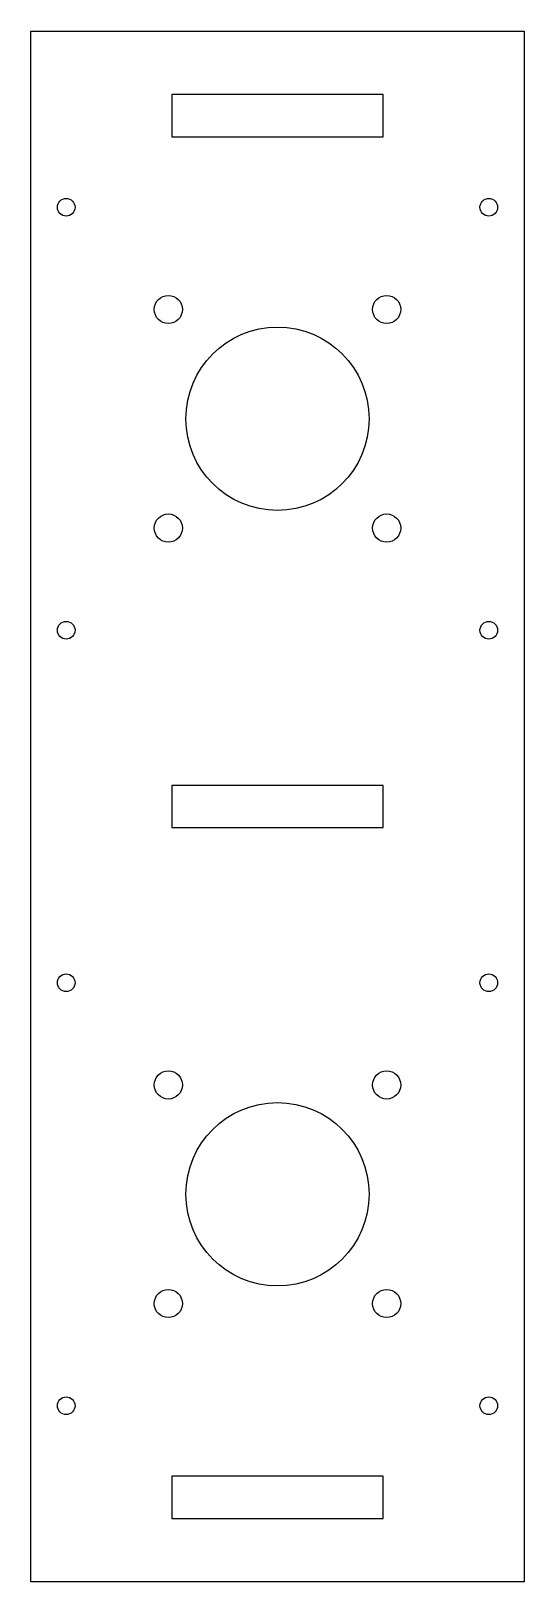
# Model space of a CAD drawing. Header units: millimetres. Extents: x -105 to -35, y -110 to 110.
import ezdxf

# ---------------------------------------------------------------- set-up
doc = ezdxf.new("R2010")
doc.units = ezdxf.units.MM
doc.layers.get('0').update_dxf_attribs({"linetype": 'CONTINUOUS'})

msp = doc.modelspace()

# ---------------------------------------------------------------- linework, layer by layer
for points in [[(-105, 110), (-35, 110), (-35, -110), (-105, -110)], [(-55, 101), (-85, 101), (-85, 95), (-55, 95)], [(-85, -3), (-55, -3), (-55, 3), (-85, 3)], [(-55, -95), (-85, -95), (-85, -101), (-55, -101)]]:
    msp.add_lwpolyline(points, close=True)
for centre, radius in [((-100, 85), 1.25), ((-40, 85), 1.25), ((-85.5, 70.5), 2), ((-54.5, 70.5), 2), ((-70, 55), 13), ((-85.5, 39.5), 2), ((-54.5, 39.5), 2), ((-100, 25), 1.25), ((-40, 25), 1.25), ((-100, -25), 1.25), ((-40, -25), 1.25), ((-85.5, -39.5), 2), ((-54.5, -39.5), 2), ((-70, -55), 13), ((-85.5, -70.5), 2), ((-54.5, -70.5), 2), ((-100, -85), 1.25), ((-40, -85), 1.25)]:
    msp.add_circle(centre, radius)

doc.saveas('drawing.dxf')
